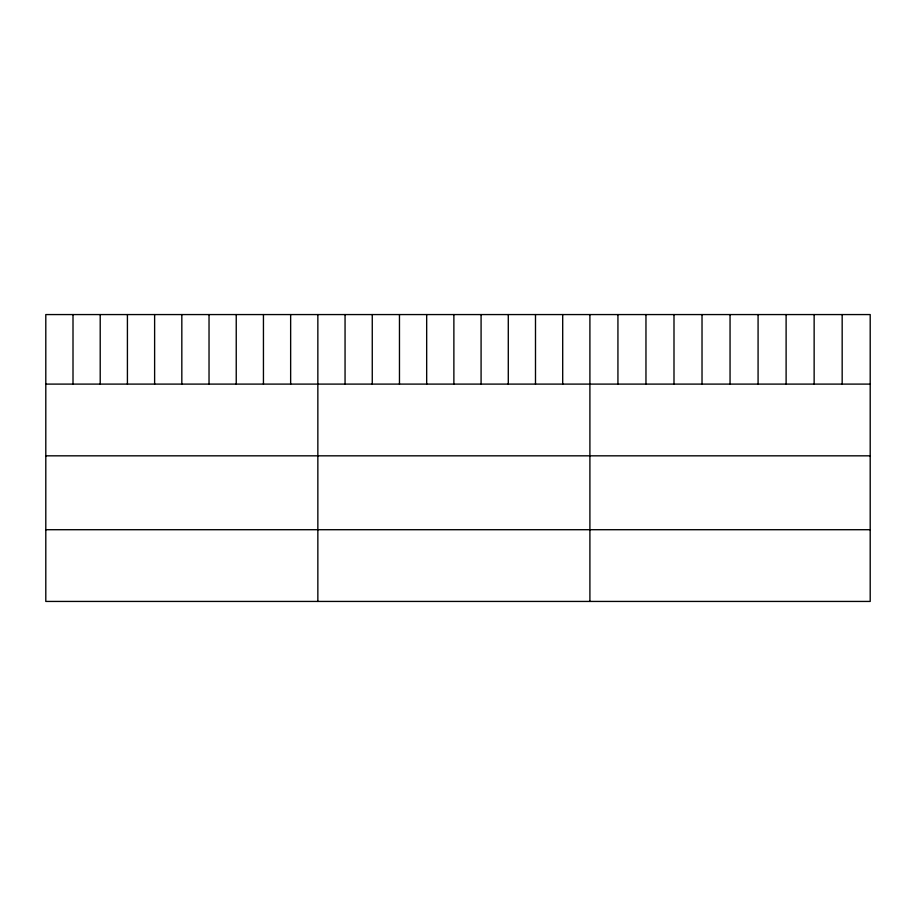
<?xml version="1.0" encoding="UTF-8"?>
<svg xmlns="http://www.w3.org/2000/svg" width="916" height="916" viewBox="0 0 916 916"><rect width="100%" height="100%" fill="white"/><g stroke="black" fill="none" stroke-linecap="round" stroke-linejoin="round"><path stroke-width="1.37" d="M870.2 384.102L870.2 601.434L45.8 601.434L45.8 314.566L870.2 314.566L870.2 384.102L45.8 384.102M45.8 455.825L870.2 455.825M45.8 529.711L870.2 529.711M842.17 314.566L842.17 384.102M814.141 314.566L814.141 384.102M786.111 314.566L786.111 384.102M758.082 314.566L758.082 384.102M730.052 314.566L730.052 384.102M702.022 314.566L702.022 384.102M673.993 314.566L673.993 384.102M645.963 314.566L645.963 384.102M617.934 314.566L617.934 384.102M589.904 314.566L589.904 601.434M562.699 314.566L562.699 384.102M535.494 314.566L535.494 384.102M508.288 314.566L508.288 384.102M481.083 314.566L481.083 384.102M453.878 314.566L453.878 384.102M426.673 314.566L426.673 384.102M399.468 314.566L399.468 384.102M372.262 314.566L372.262 384.102M345.057 314.566L345.057 384.102M317.852 314.566L317.852 601.434M290.647 314.566L290.647 384.102M263.442 314.566L263.442 384.102M236.236 314.566L236.236 384.102M209.031 314.566L209.031 384.102M181.826 314.566L181.826 384.102M154.621 314.566L154.621 384.102M127.416 314.566L127.416 384.102M100.21 314.566L100.21 384.102M73.005 314.566L73.005 384.102"/></g></svg>
